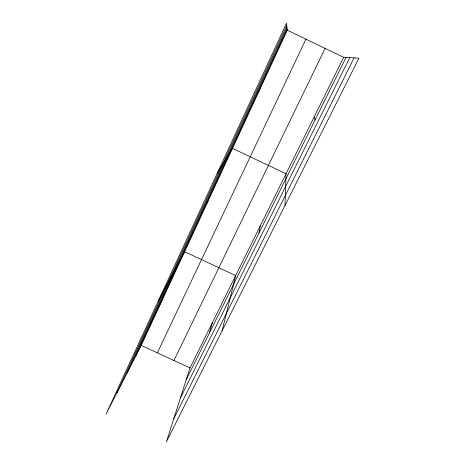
<?xml version="1.0" encoding="UTF-8"?>
<svg xmlns="http://www.w3.org/2000/svg" width="465" height="465" viewBox="0 0 465 465"><rect width="100%" height="100%" fill="white"/><g stroke="black" fill="none" stroke-linecap="round" stroke-linejoin="round"><path stroke-width="0.7" d="M284.975 205.542L286.056 173.77L232.512 148.393L217.126 173.492M259.017 232.988L260.237 225.955M222.084 330.859L235.685 275.594L184.628 251.716L158.187 301.175M209.267 333.318L212.302 322.861M343.67 57.317L190.005 367.925L166.429 441.75L358.945 58.148L343.67 57.317L287.289 30.179L286.475 23.25L106.055 414.117L141.221 345.39L287.289 30.179M116.959 392.809L286.736 25.459M126.922 373.343L286.963 27.429M135.548 356.481L287.161 29.097M157.344 352.842L305.929 39.153M173.933 360.503L325.099 48.377M186.198 379.841L346.053 57.445M180.414 397.964L349.738 57.648M173.736 418.872L354.08 57.887M157.42 309.254L162.407 299.675M204.594 207.39L207.971 201.351M257.808 92.483L259.15 90.896M141.221 345.39L190.005 367.925M314.078 117.128L315.119 119.842"/></g></svg>
